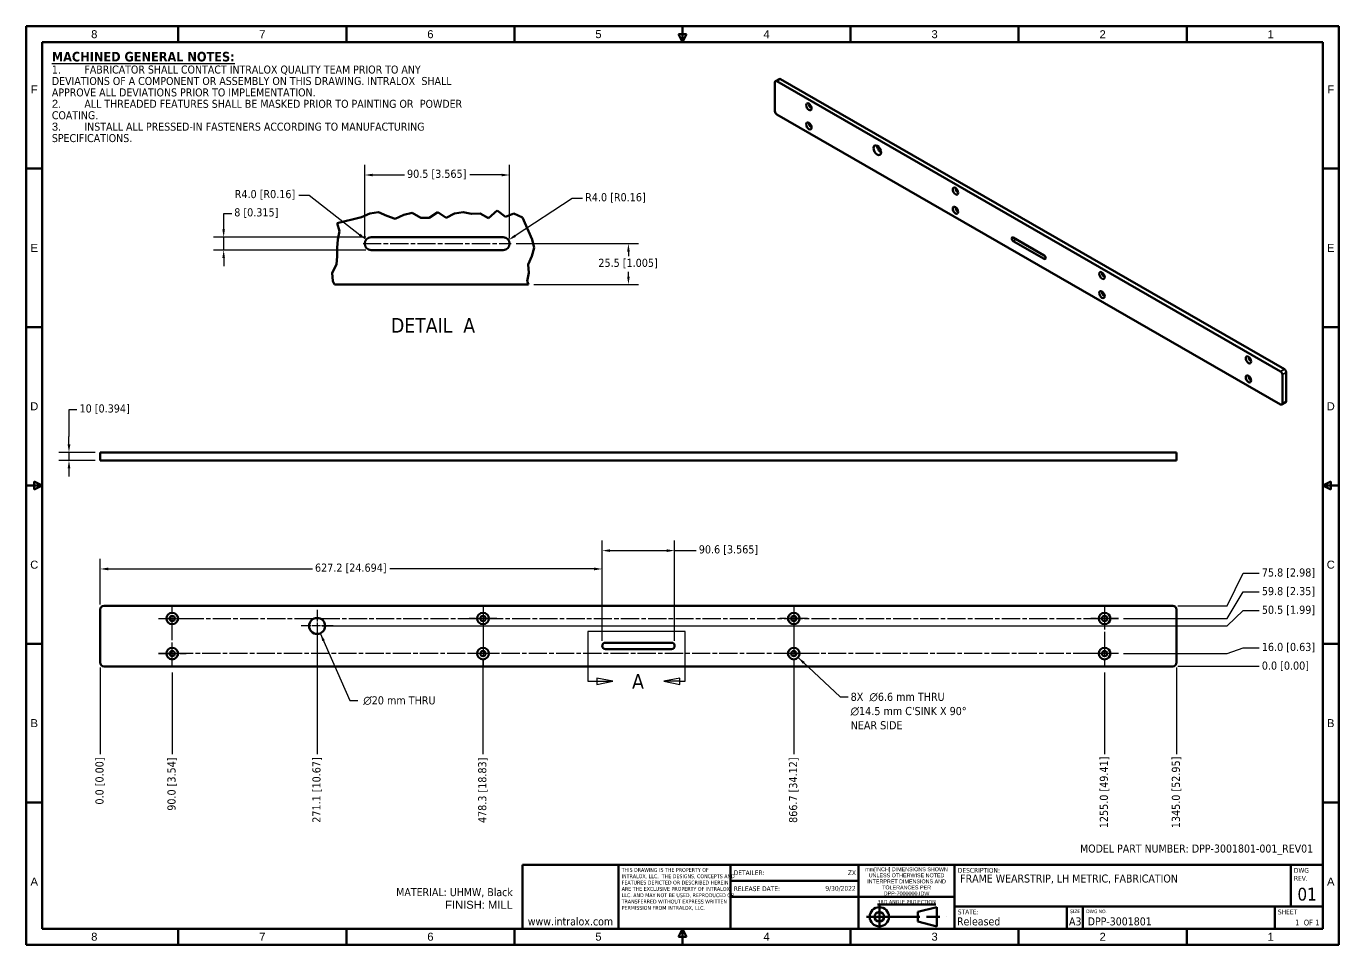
# Model space of a CAD drawing. Header units: millimetres. Extents: x 20 to 1660, y 20 to 1168.
import ezdxf

# ---------------------------------------------------------------- set-up
doc = ezdxf.new("R2010")
doc.units = ezdxf.units.MM
doc.header["$LTSCALE"] = 4
doc.linetypes.add('CHAIN', pattern=[0.7087, 0.4724, -0.0591, 0.1181, -0.0591])
for name, color, linetype, lineweight in [('Border (ISO)', 7, 'Continuous', 70), ('Break Line (ISO)', 7, 'Continuous', 50), ('Center Mark (ISO)', 7, 'Continuous', 25), ('Centerline (ISO)', 7, 'Continuous', 25), ('Detail Boundary (ISO)', 7, 'Continuous', 25), ('Dimension (ISO)', 7, 'Continuous', 25), ('Symbol (ISO)', 7, 'Continuous', 25), ('Title (ISO)', 7, 'Continuous', 50), ('Visible (ISO)', 7, 'Continuous', 50), ('Visible Narrow (ISO)', 7, 'Continuous', 35)]:
    doc.layers.add(name, color=color, linetype=linetype, lineweight=lineweight)
doc.styles.add('ILOX Border Text (2.5)', font='arial.ttf')
doc.styles.add('Label Text (ANSI)', font='tahoma.ttf')
doc.styles.add('Note Text (ANSI)', font='tahoma.ttf')
doc.styles.add('Note Text (ISO)', font='tahoma.ttf')
doc.styles.add('Text Style208', font='tahoma.ttf')
doc.styles.add('Text Style228', font='tahoma.ttf')
doc.styles.add('Text Style229', font='tahoma.ttf')
doc.dimstyles.new('INTRALOX ALIGNED x.x [x.xx] mm-inch', dxfattribs={"dimscale": 4, "dimtxt": 2.54, "dimasz": 2.5, "dimexe": 3.175, "dimexo": 1.5875, "dimgap": 0.8, "dimtad": 0, "dimtih": 1, "dimtoh": 1, "dimdec": 1, "dimrnd": 1e-08, "dimzin": 0, "dimdsep": 46, "dimtxsty": 'Note Text (ANSI)', "dimcen": 0.09, "dimdle": 10, "dimclrd": 256, "dimclre": 256, "dimclrt": 256, "dimadec": 0, "dimazin": 0, "dimtfac": 1.2, "dimtmove": 0, "dimatfit": 3, "dimfxl": 1, "dimtolj": 1, "dimtzin": 0, "dimlwd": -1, "dimlwe": -1, "dimarcsym": 0})
doc.dimstyles.new('INTRALOX HOLE CALLOUT [metric]$7', dxfattribs={"dimscale": 4, "dimtxt": 2.54, "dimasz": 2.5, "dimexe": 3.175, "dimexo": 1.5875, "dimgap": 0.8, "dimtad": 0, "dimtih": 1, "dimtoh": 1, "dimdec": 1, "dimrnd": 1e-08, "dimdsep": 46, "dimtxsty": 'Note Text (ANSI)', "dimcen": 0.09, "dimdle": 10, "dimclrd": 256, "dimclre": 256, "dimclrt": 256, "dimadec": 0, "dimazin": 2, "dimtfac": 1.2, "dimtmove": 0, "dimatfit": 3, "dimfxl": 1, "dimtolj": 1, "dimtzin": 0, "dimlwd": -1, "dimlwe": -1, "dimarcsym": 0})
doc.dimstyles.new('INTRALOX x.x [x.xx] mm-inch', dxfattribs={"dimscale": 4, "dimtxt": 2.54, "dimasz": 2.5, "dimexe": 3.175, "dimexo": 1.5875, "dimgap": 0.8, "dimtad": 0, "dimtih": 1, "dimtoh": 1, "dimdec": 1, "dimrnd": 1e-08, "dimzin": 0, "dimdsep": 46, "dimtxsty": 'Note Text (ANSI)', "dimcen": 0.09, "dimdle": 10, "dimclrd": 256, "dimclre": 256, "dimclrt": 256, "dimadec": 0, "dimazin": 0, "dimtfac": 1.2, "dimtmove": 0, "dimatfit": 3, "dimfxl": 1, "dimtolj": 1, "dimtzin": 0, "dimlwd": -1, "dimlwe": -1, "dimarcsym": 0})
doc.dimstyles.new('INTRALOX x.xx [x.xxx] mm-inch', dxfattribs={"dimscale": 4, "dimtxt": 2.54, "dimasz": 2.5, "dimexe": 3.175, "dimexo": 1.5875, "dimgap": 0.8, "dimtad": 0, "dimtih": 1, "dimtoh": 1, "dimdec": 1, "dimrnd": 1e-08, "dimdsep": 46, "dimtxsty": 'Note Text (ANSI)', "dimcen": 0.09, "dimdle": 17.78, "dimclrd": 256, "dimclre": 256, "dimclrt": 256, "dimadec": 0, "dimazin": 0, "dimtfac": 1.2, "dimtmove": 0, "dimatfit": 3, "dimfxl": 1, "dimtolj": 1, "dimtzin": 0, "dimlwd": -1, "dimlwe": -1, "dimarcsym": 0})

# ---------------------------------------------------------------- blocks, each defined once
blk = doc.blocks.new('Borders ILOX - A3')
at = {"layer": 'Border (ISO)'}
for p, q in [((5, 292), (415, 292)), ((5, 292), (5, 5)), ((52.5, 287), (52.5, 292)), ((105, 287), (105, 292)), ((157.5, 287), (157.5, 292)), ((210, 287), (210, 292)), ((262.5, 287), (262.5, 292)), ((315, 287), (315, 292)), ((367.5, 287), (367.5, 292)), ((415, 292), (415, 5)), ((10, 287), (410, 287)), ((208.75, 289.5), (211.25, 289.5)), ((210, 287), (208.75, 289.5)), ((210, 287), (211.25, 289.5)), ((410, 287), (410, 10)), ((10, 287), (10, 10)), ((10, 247.5), (5, 247.5)), ((410, 247.5), (415, 247.5)), ((10, 198), (5, 198)), ((410, 198), (415, 198)), ((10, 148.5), (5, 148.5)), ((7.5, 147.25), (7.5, 149.75)), ((10, 148.5), (7.5, 149.75)), ((10, 148.5), (7.5, 147.25)), ((410, 148.5), (412.5, 149.75)), ((410, 148.5), (415, 148.5)), ((410, 148.5), (412.5, 147.25)), ((412.5, 149.75), (412.5, 147.25)), ((10, 99), (5, 99)), ((410, 99), (415, 99)), ((10, 49.5), (5, 49.5)), ((410, 49.5), (415, 49.5)), ((10, 10), (410, 10)), ((52.5, 10), (52.5, 5)), ((105, 10), (105, 5)), ((157.5, 10), (157.5, 5)), ((210, 10), (208.75, 7.5)), ((210, 10), (210, 5)), ((210, 10), (211.25, 7.5)), ((262.5, 10), (262.5, 5)), ((315, 10), (315, 5)), ((367.5, 10), (367.5, 5)), ((5, 5), (415, 5)), ((211.25, 7.5), (208.75, 7.5))]:
    blk.add_line(p, q, dxfattribs=at)
at = {"layer": 'Symbol (ISO)', "char_height": 2.5, "attachment_point": 5, "style": 'ILOX Border Text (2.5)'}
for s, insert in [('8', (26.25, 289.5)), ('7', (78.75, 289.52)), ('6', (131.25, 289.5)), ('5', (183.75, 289.52)), ('4', (236.25, 289.5)), ('3', (288.75, 289.5)), ('2', (341.25, 289.5)), ('1', (393.75, 289.5)), ('\\fArial|b0|i0;F', (7.5, 272.25)), ('\\fArial|b0|i0;F', (412.5, 272.25)), ('\\fArial|b0|i0;E', (7.5, 222.75)), ('\\fArial|b0|i0;E', (412.5, 222.75)), ('\\fArial|b0|i0;D', (7.5, 173.25)), ('\\fArial|b0|i0;D', (412.5, 173.25)), ('\\fArial|b0|i0;C', (7.5, 123.75)), ('\\fArial|b0|i0;C', (412.5, 123.75)), ('\\fArial|b0|i0;B', (7.5, 74.25)), ('\\fArial|b0|i0;B', (412.5, 74.25)), ('\\fArial|b0|i0;A', (7.5, 24.75)), ('\\fArial|b0|i0;A', (412.5, 24.75)), ('8', (26.25, 7.5)), ('7', (78.75, 7.52)), ('6', (131.25, 7.5)), ('5', (183.75, 7.52)), ('4', (236.25, 7.5)), ('3', (288.75, 7.5)), ('2', (341.25, 7.5)), ('1', (393.75, 7.5))]:
    blk.add_mtext(s, dxfattribs=dict(at, insert=insert))
blk = doc.blocks.new('Title Blocks ILOX - A3 Fab')
at = {"layer": 'Title (ISO)'}
for p, q in [((154.94, 48.57), (404.94, 48.57)), ((154.94, 48.57), (154.94, 28.57)), ((184.94, 48.57), (184.94, 28.57)), ((219.94, 48.57), (219.94, 28.57)), ((259.94, 48.57), (259.94, 28.57)), ((289.94, 48.57), (289.94, 28.57)), ((394.94, 48.57), (394.94, 35.57)), ((404.94, 48.57), (404.94, 28.57)), ((219.94, 43.57), (259.94, 43.57)), ((219.94, 38.57), (259.94, 38.57)), ((259.94, 38.57), (289.94, 38.57)), ((278.44, 33.82), (284.44, 35.32)), ((278.44, 30.82), (278.44, 33.82)), ((284.44, 35.32), (284.44, 29.32)), ((289.94, 35.57), (404.94, 35.57)), ((325.05, 35.57), (325.05, 28.57)), ((330.05, 35.57), (330.05, 28.57)), ((389.94, 35.57), (389.94, 28.57)), ((284.44, 29.32), (278.44, 30.82)), ((154.94, 28.57), (404.94, 28.57))]:
    blk.add_line(p, q, dxfattribs=at)
at = {"layer": 'Title (ISO)', "linetype": 'CHAIN', "ltscale": 4.93862}
blk.add_line((266.44, 35.82), (266.44, 28.82), dxfattribs=at)
at = {"layer": 'Title (ISO)', "linetype": 'CHAIN', "ltscale": 8.818964}
blk.add_line((262.44, 32.32), (287.44, 32.32), dxfattribs=at)
at = {"layer": 'Title (ISO)'}
for radius in [3, 1.5]:
    blk.add_circle((266.44, 32.32), radius, dxfattribs=at)
at = {"layer": 'Title (ISO)', "char_height": 1.2}
for s, insert, width, attachment_point, line_spacing_factor, style in [('\\fTahoma|b0|i0;\\H1.2000;THIS DRAWING IS THE PROPERTY OF INTRALOX, LLC.  THE DESIGNS, CONCEPTS AND FEATURES DEPICTED OR DESCRIBED HEREIN ARE THE EXCLUSIVE PROPERTY OF INTRALOX, LLC. AND MAY NOT BE USED, REPRODUCED OR TRANSFERRED WITHOUT EXPRESS WRITTEN PERMISSION FROM INTRALOX, LLC.', (185.94, 47.55), 33.6498, 1, 0.987884, 'Note Text (ISO)'), ('\\fArial|b0|i0;\\H1.2000;mm[INCH] DIMENSIONS SHOWN\\P\\fArial|b0|i0;\\H1.2000;UNLESS OTHERWISE NOTED INTERPRET DIMENSIONS AND TOLERANCES PER\\fTahoma|b0|i0;\\H1.2000;\\P\\fArial|b0|i0;\\H1.2000;DPP-7000000.IDW', (274.94, 43.37), 31.3085, 5, 0.944221, 'Note Text (ANSI)')]:
    blk.add_mtext(s, dxfattribs=dict(at, insert=insert, width=width, attachment_point=attachment_point, line_spacing_factor=line_spacing_factor, style=style))
at = {"layer": 'Title (ISO)', "style": 'Note Text (ISO)'}
for s, insert, char_height, attachment_point in [('\\fTahoma|b0|i0;\\H1.5000;DETAILER:', (220.94, 46.07), 1.5, 4), ('\\fTahoma|b0|i0;\\H1.5000;DESCRIPTION:', (290.94, 47.57), 1.5, 1), ('\\fTahoma|b0|i0;\\H1.5000;RELEASE DATE:', (220.94, 41.07), 1.5, 4), ('\\fTahoma|b0|i0;\\H1.2000;\\L3RD ANGLE PROJECTION', (274.94, 37.57), 1.2, 2), ('\\fTahoma|b0|i0;\\H1.1176;SIZE', (326.05, 34.57), 1.1176, 1), ('\\fTahoma|b0|i0;\\H1.1176;DWG NO.', (331.05, 34.57), 1.1176, 1), ('\\fTahoma|b0|i0;\\H1.5000;SHEET', (390.94, 34.57), 1.5, 1), ('\\fTahoma|b0|i0;\\H2.5000;www.intralox.com', (169.94, 29.57), 2.5, 8), ('\\fTahoma|b0|i0;\\H1.8000;1  OF 1 ', (403.94, 29.57), 1.8, 9)]:
    blk.add_mtext(s, dxfattribs=dict(at, insert=insert, char_height=char_height, attachment_point=attachment_point))
at = {"layer": 'Title (ISO)', "insert": (395.94, 47.55), "char_height": 1.5, "attachment_point": 1, "line_spacing_factor": 0.987884, "style": 'Note Text (ISO)'}
blk.add_mtext('\\fTahoma|b0|i0;\\H1.5000;DWG\\P\\fTahoma|b0|i0;\\H1.5000;REV.', dxfattribs=at)
at = {"layer": 'Title (ISO)', "insert": (290.94, 34.57), "char_height": 1.5, "width": 6.6819, "attachment_point": 1, "style": 'Note Text (ISO)'}
blk.add_mtext('\\fTahoma|b0|i0;\\H1.5000;STATE:', dxfattribs=at)
at = {"layer": 'Title (ISO)'}
for tag, p, height, style in [('AUTHOR_001', (256.6, 45.32), 1.5, 'Text Style228'), ('DESCRIPTION_001', (291.69, 43.02), 2.5, 'Text Style208'), ('SavedDate_001', (249.57, 40.45), 1.5, 'Text Style228'), ('PTC_WM_REVISION_001', (397.05, 37.38), 4, 'Text Style229'), ('PTC_WM_LIFECYCLE_STATE_001', (290.69, 29.63), 2.5, 'Text Style208'), ('Sheet_Size_001', (325.68, 29.63), 2.5, 'Text Style208'), ('PART_NUMBER_001', (331.51, 29.63), 2.5, 'Text Style208')]:
    blk.add_attdef(tag, p, '', height=height, dxfattribs=dict(at, style=style))
blk = doc.blocks.new('FAB_MACHINED_NOTES')
at = {"layer": 'Symbol (ISO)', "insert": (3, -3), "char_height": 2.54, "width": 129.3404, "attachment_point": 1, "line_spacing_factor": 0.856247, "style": 'Note Text (ISO)'}
blk.add_mtext('{\\fTahoma|b1|i0|c0|p34;\\H1.1811x;\\LMACHINED GENERAL NOTES:  \\l\\P\\fTahoma|b0|i0|c0|p34;\\H0.83333x;1.^IFABRICATOR SHALL CONTACT INTRALOX QUALITY TEAM PRIOR TO ANY \\H1.2488x; \\H0.80077x;DEVIATIONS OF A COMPONENT OR ASSEMBLY ON THIS DRAWING. INTRALOX \\H1.12424x; \\H0.88949x;SHALL APPROVE ALL DEVIATIONS PRIOR TO IMPLEMENTATION.\\H1.14188x; \\H0.87575x;\\P\\fArial|b0|i0|c0|p34;2.^I\\fTahoma|b0|i0|c0|p34;ALL THREADED FEATURES SHALL BE MASKED PRIOR TO PAINTING OR \\H1.13938x; \\H0.87767x;POWDER COATING.\\fArial|b0|i0|c0|p34;\\H1.13974x; \\H0.87739x;\\P3.^I\\fTahoma|b0|i0|c0|p34;INSTALL ALL PRESSED-IN FASTENERS ACCORDING TO MANUFACTURING \\H1.13969x; \\H0.87743x;SPECIFICATIONS.\\H1.1397x; }', dxfattribs=at)
blk = doc.blocks.new('Material_Finish_1')
at = {"layer": 'Symbol (ISO)', "insert": (-3, 6.21), "char_height": 2.5, "attachment_point": 9, "line_spacing_factor": 0.945724, "style": 'Note Text (ISO)'}
blk.add_mtext('\\fTahoma|b0|i0;\\H2.5000;MATERIAL: UHMW, Black \\P\\fArial|b0|i0;\\H2.5000;FINISH: MILL', dxfattribs=at)
blk = doc.blocks.new('MODEL_REV_1')
at = {"layer": 'Symbol (ISO)', "insert": (-3, 3), "char_height": 2.5, "attachment_point": 9, "style": 'Note Text (ISO)'}
blk.add_mtext('\\fTahoma|b0|i0;\\H2.5000;MODEL PART NUMBER: DPP-3001801-001_REV01 ', dxfattribs=at)
blk = doc.blocks.new('*D31')
at = {"layer": 'Defpoints', "color": 0, "transparency": 16777216}
for p in [(112.4, 372.8), (112.4, 372.8), (112.4, 258.4)]:
    blk.add_point(p, dxfattribs=at)
at = {"layer": 'Dimension (ISO)', "transparency": 16777216}
blk.add_line((112.4, 366.4), (112.4, 258.4), dxfattribs=at)
at = {"layer": 'Dimension (ISO)', "transparency": 16777216, "insert": (112.4, 195.2), "char_height": 10.16, "attachment_point": 4, "rotation": 90, "style": 'Note Text (ANSI)'}
blk.add_mtext('\\A1;0.0 [0.00]', dxfattribs=at)
blk = doc.blocks.new('*D32')
at = {"layer": 'Defpoints', "color": 0, "transparency": 16777216}
for p in [(112.4, 372.8), (202.4, 366.7), (202.4, 258.4)]:
    blk.add_point(p, dxfattribs=at)
at = {"layer": 'Dimension (ISO)', "transparency": 16777216}
blk.add_line((202.4, 360.4), (202.4, 258.4), dxfattribs=at)
at = {"layer": 'Dimension (ISO)', "transparency": 16777216, "insert": (202.4, 187.5), "char_height": 10.16, "attachment_point": 4, "rotation": 90, "style": 'Note Text (ANSI)'}
blk.add_mtext('\\A1;90.0 [3.54]', dxfattribs=at)
blk = doc.blocks.new('*D33')
at = {"layer": 'Defpoints', "color": 0, "transparency": 16777216}
for p in [(383.5, 418.4), (112.4, 372.8), (383.5, 258.4)]:
    blk.add_point(p, dxfattribs=at)
at = {"layer": 'Dimension (ISO)', "transparency": 16777216}
blk.add_line((383.5, 412.1), (383.5, 258.4), dxfattribs=at)
at = {"layer": 'Dimension (ISO)', "transparency": 16777216, "insert": (383.5, 172.5), "char_height": 10.16, "attachment_point": 4, "rotation": 90, "style": 'Note Text (ANSI)'}
blk.add_mtext('\\A1;271.1 [10.67]', dxfattribs=at)
blk = doc.blocks.new('*D34')
at = {"layer": 'Defpoints', "color": 0, "transparency": 16777216}
for p in [(590.7, 384), (112.4, 372.8), (590.7, 258.4)]:
    blk.add_point(p, dxfattribs=at)
at = {"layer": 'Dimension (ISO)', "transparency": 16777216}
blk.add_line((590.7, 377.6), (590.7, 258.4), dxfattribs=at)
at = {"layer": 'Dimension (ISO)', "transparency": 16777216, "insert": (590.7, 172.1), "char_height": 10.16, "attachment_point": 4, "rotation": 90, "style": 'Note Text (ANSI)'}
blk.add_mtext('\\A1;478.3 [18.83]', dxfattribs=at)
blk = doc.blocks.new('*D35')
at = {"layer": 'Defpoints', "color": 0, "transparency": 16777216}
for p in [(979.1, 384), (112.4, 372.8), (979.1, 258.4)]:
    blk.add_point(p, dxfattribs=at)
at = {"layer": 'Dimension (ISO)', "transparency": 16777216}
blk.add_line((979.1, 377.6), (979.1, 258.4), dxfattribs=at)
at = {"layer": 'Dimension (ISO)', "transparency": 16777216, "insert": (979.1, 172.3), "char_height": 10.16, "attachment_point": 4, "rotation": 90, "style": 'Note Text (ANSI)'}
blk.add_mtext('\\A1;866.7 [34.12]', dxfattribs=at)
blk = doc.blocks.new('*D36')
at = {"layer": 'Defpoints', "color": 0, "transparency": 16777216}
for p in [(112.4, 372.8), (1367.4, 366.7), (1367.4, 258.4)]:
    blk.add_point(p, dxfattribs=at)
at = {"layer": 'Dimension (ISO)', "transparency": 16777216}
blk.add_line((1367.4, 360.4), (1367.4, 258.4), dxfattribs=at)
at = {"layer": 'Dimension (ISO)', "transparency": 16777216, "insert": (1367.4, 165.7), "char_height": 10.16, "attachment_point": 4, "rotation": 90, "style": 'Note Text (ANSI)'}
blk.add_mtext('\\A1;1255.0 [49.41]', dxfattribs=at)
blk = doc.blocks.new('*D37')
at = {"layer": 'Defpoints', "color": 0, "transparency": 16777216}
for p in [(112.4, 372.8), (1457.4, 372.8), (1457.4, 258.4)]:
    blk.add_point(p, dxfattribs=at)
at = {"layer": 'Dimension (ISO)', "transparency": 16777216}
blk.add_line((1457.4, 366.4), (1457.4, 258.4), dxfattribs=at)
at = {"layer": 'Dimension (ISO)', "transparency": 16777216, "insert": (1457.4, 165.7), "char_height": 10.16, "attachment_point": 4, "rotation": 90, "style": 'Note Text (ANSI)'}
blk.add_mtext('\\A1;1345.0 [52.95]', dxfattribs=at)
blk = doc.blocks.new('*D38')
at = {"layer": 'Defpoints', "color": 0, "transparency": 16777216}
for p in [(1452.6, 368), (1452.6, 368), (1560.7, 368)]:
    blk.add_point(p, dxfattribs=at)
at = {"layer": 'Dimension (ISO)', "transparency": 16777216}
blk.add_line((1458.9, 368), (1560.7, 368), dxfattribs=at)
at = {"layer": 'Dimension (ISO)', "transparency": 16777216, "insert": (1563.9, 368), "char_height": 10.16, "attachment_point": 4, "style": 'Note Text (ANSI)'}
blk.add_mtext('\\A1;0.0 [0.00]', dxfattribs=at)
blk = doc.blocks.new('*D39')
at = {"layer": 'Defpoints', "color": 0, "transparency": 16777216}
for p in [(1384.6, 384), (1560.7, 391.3), (1452.6, 368)]:
    blk.add_point(p, dxfattribs=at)
at = {"layer": 'Dimension (ISO)', "transparency": 16777216}
for p, q in [((1391, 384), (1520.7, 384)), ((1520.7, 384), (1540.7, 391.3)), ((1540.7, 391.3), (1560.7, 391.3))]:
    blk.add_line(p, q, dxfattribs=at)
at = {"layer": 'Dimension (ISO)', "transparency": 16777216, "insert": (1563.9, 391.3), "char_height": 10.16, "attachment_point": 4, "style": 'Note Text (ANSI)'}
blk.add_mtext('\\A1;16.0 [0.63]', dxfattribs=at)
blk = doc.blocks.new('*D40')
at = {"layer": 'Defpoints', "color": 0, "transparency": 16777216}
for p in [(1560.7, 461.1), (1384.6, 427.8), (1452.6, 368)]:
    blk.add_point(p, dxfattribs=at)
at = {"layer": 'Dimension (ISO)', "transparency": 16777216}
for p, q in [((1520.7, 427.8), (1540.7, 461.1)), ((1540.7, 461.1), (1560.7, 461.1)), ((1391, 427.8), (1520.7, 427.8))]:
    blk.add_line(p, q, dxfattribs=at)
at = {"layer": 'Dimension (ISO)', "transparency": 16777216, "insert": (1563.9, 461.1), "char_height": 10.16, "attachment_point": 4, "style": 'Note Text (ANSI)'}
blk.add_mtext('\\A1;59.8 [2.35]', dxfattribs=at)
blk = doc.blocks.new('*D41')
at = {"layer": 'Defpoints', "color": 0, "transparency": 16777216}
for p in [(1560.7, 484.4), (1452.6, 443.8), (1452.6, 368)]:
    blk.add_point(p, dxfattribs=at)
at = {"layer": 'Dimension (ISO)', "transparency": 16777216}
for p, q in [((1520.7, 443.8), (1540.7, 484.4)), ((1540.7, 484.4), (1560.7, 484.4)), ((1458.9, 443.8), (1520.7, 443.8))]:
    blk.add_line(p, q, dxfattribs=at)
at = {"layer": 'Dimension (ISO)', "transparency": 16777216, "insert": (1563.9, 484.4), "char_height": 10.16, "attachment_point": 4, "style": 'Note Text (ANSI)'}
blk.add_mtext('\\A1;75.8 [2.98]', dxfattribs=at)
blk = doc.blocks.new('*D42')
at = {"layer": 'Defpoints', "color": 0, "transparency": 16777216}
for p in [(1560.7, 437.8), (383.5, 418.4), (1452.6, 368)]:
    blk.add_point(p, dxfattribs=at)
at = {"layer": 'Dimension (ISO)', "transparency": 16777216}
for p, q in [((1520.7, 418.4), (1540.7, 437.8)), ((1540.7, 437.8), (1560.7, 437.8)), ((389.8, 418.4), (1520.7, 418.4))]:
    blk.add_line(p, q, dxfattribs=at)
at = {"layer": 'Dimension (ISO)', "transparency": 16777216, "insert": (1563.9, 437.8), "char_height": 10.16, "attachment_point": 4, "style": 'Note Text (ANSI)'}
blk.add_mtext('\\A1;50.5 [1.99]', dxfattribs=at)
blk = doc.blocks.new('*D43')
at = {"layer": 'Defpoints', "color": 0, "transparency": 16777216}
for p in [(739.6, 489.7), (112.4, 438.9), (739.6, 393.5)]:
    blk.add_point(p, dxfattribs=at)
at = {"layer": 'Dimension (ISO)', "transparency": 16777216}
for p, q in [((112.4, 445.3), (112.4, 502.4)), ((739.6, 399.8), (739.6, 502.4)), ((122.4, 489.7), (377.6, 489.7)), ((729.6, 489.7), (474.4, 489.7))]:
    blk.add_line(p, q, dxfattribs=at)
for points in [[(122.4, 491.4), (122.4, 488), (112.4, 489.7)], [(729.6, 491.4), (729.6, 488), (739.6, 489.7)]]:
    blk.add_solid(points, dxfattribs=at)
at = {"layer": 'Dimension (ISO)', "transparency": 16777216, "insert": (380.8, 496.4), "char_height": 10.16, "attachment_point": 1, "style": 'Note Text (ANSI)'}
blk.add_mtext('\\A1;627.2 [24.694]', dxfattribs=at)
blk = doc.blocks.new('*D44')
at = {"layer": 'Defpoints', "color": 0, "transparency": 16777216}
for p in [(830.2, 512.6), (739.6, 393.5), (830.2, 393.5)]:
    blk.add_point(p, dxfattribs=at)
at = {"layer": 'Dimension (ISO)', "transparency": 16777216}
for p, q in [((739.6, 399.8), (739.6, 525.3)), ((830.2, 399.8), (830.2, 525.3)), ((749.6, 512.6), (820.2, 512.6)), ((830.2, 512.6), (857.2, 512.6))]:
    blk.add_line(p, q, dxfattribs=at)
for points in [[(749.6, 514.3), (749.6, 510.9), (739.6, 512.6)], [(820.2, 514.3), (820.2, 510.9), (830.2, 512.6)]]:
    blk.add_solid(points, dxfattribs=at)
at = {"layer": 'Dimension (ISO)', "transparency": 16777216, "insert": (860.4, 519.3), "char_height": 10.16, "attachment_point": 1, "style": 'Note Text (ANSI)'}
blk.add_mtext('\\A1;90.6 [3.565]', dxfattribs=at)
blk = doc.blocks.new('2dDetail0')
at = {"layer": 'Detail Boundary (ISO)', "linetype": 'Continuous'}
for p, q in [((188.21, 87.33), (183.21, 88.33)), ((183.21, 88.33), (183.21, 86.33)), ((183.21, 87.33), (188.21, 87.33)), ((183.21, 86.33), (188.21, 87.33)), ((209.18, 88.33), (204.18, 87.33)), ((209.18, 87.33), (204.18, 87.33)), ((204.18, 87.33), (209.18, 86.33)), ((209.18, 86.33), (209.18, 88.33))]:
    blk.add_line(p, q, dxfattribs=at)
at = {"layer": 'Detail Boundary (ISO)', "flags": 128}
blk.add_lwpolyline([(209.18, 87.33), (210.87, 87.33), (210.87, 102.89), (180.42, 102.89), (180.42, 87.33), (183.21, 87.33)], dxfattribs=at)
at = {"layer": 'Detail Boundary (ISO)', "linetype": 'Continuous', "flags": 128}
for points in [[(183.21, 86.33), (188.21, 87.33), (183.21, 88.33), (183.21, 86.33)], [(209.18, 88.33), (204.18, 87.33), (209.18, 86.33), (209.18, 88.33)]]:
    blk.add_lwpolyline(points, dxfattribs=at)
at = {"layer": 'Detail Boundary (ISO)'}
for points in [[(183.21, 86.33), (188.21, 87.33), (183.21, 88.33), (183.21, 86.33)], [(209.18, 88.33), (204.18, 87.33), (209.18, 86.33), (209.18, 88.33)]]:
    blk.add_solid(points, dxfattribs=at)
at = {"layer": 'Detail Boundary (ISO)', "insert": (194.25, 85.04), "char_height": 4.57, "attachment_point": 7, "style": 'Label Text (ANSI)'}
blk.add_mtext('A', dxfattribs=at)
blk = doc.blocks.new('*D46')
at = {"layer": 'Defpoints', "color": 0, "transparency": 16777216}
for p in [(626, 896.3), (647.8, 845.2), (772.4, 845.2)]:
    blk.add_point(p, dxfattribs=at)
at = {"layer": 'Dimension (ISO)', "transparency": 16777216}
for p, q in [((632.3, 896.3), (785.1, 896.3)), ((772.4, 886.3), (772.4, 880.6)), ((772.4, 855.2), (772.4, 860.9)), ((654.1, 845.2), (785.1, 845.2))]:
    blk.add_line(p, q, dxfattribs=at)
for points in [[(770.8, 886.3), (774.1, 886.3), (772.4, 896.3)], [(770.8, 855.2), (774.1, 855.2), (772.4, 845.2)]]:
    blk.add_solid(points, dxfattribs=at)
at = {"layer": 'Dimension (ISO)', "transparency": 16777216, "insert": (734.9, 877.4), "char_height": 10.16, "attachment_point": 1, "style": 'Note Text (ANSI)'}
blk.add_mtext('\\A1;25.5 [1.005]', dxfattribs=at)
blk = doc.blocks.new('*D47')
at = {"layer": 'Defpoints', "color": 0, "transparency": 16777216}
for p in [(444.6, 901.2), (450.9, 896.3)]:
    blk.add_point(p, dxfattribs=at)
at = {"layer": 'Dimension (ISO)', "transparency": 16777216}
for p, q in [((360.6, 956.7), (373.6, 956.7)), ((373.6, 956.7), (436.7, 907.4))]:
    blk.add_line(p, q, dxfattribs=at)
blk.add_solid([(437.7, 908.7), (435.7, 906.1), (444.6, 901.2)], dxfattribs=at)
at = {"layer": 'Dimension (ISO)', "transparency": 16777216, "insert": (280.5, 963.3), "char_height": 10.16, "attachment_point": 1, "style": 'Note Text (ANSI)'}
blk.add_mtext('\\A1;R4.0 [R0.16]', dxfattribs=at)
blk = doc.blocks.new('*D48')
at = {"layer": 'Defpoints', "color": 0, "transparency": 16777216}
for p in [(616, 896.3), (622.7, 900.7)]:
    blk.add_point(p, dxfattribs=at)
at = {"layer": 'Dimension (ISO)', "transparency": 16777216}
for p, q in [((702.1, 952.7), (631, 906.2)), ((715.2, 952.7), (702.1, 952.7))]:
    blk.add_line(p, q, dxfattribs=at)
blk.add_solid([(630.1, 907.6), (632, 904.8), (622.7, 900.7)], dxfattribs=at)
at = {"layer": 'Dimension (ISO)', "transparency": 16777216, "insert": (718.4, 959.4), "char_height": 10.16, "attachment_point": 1, "style": 'Note Text (ANSI)'}
blk.add_mtext('\\A1;R4.0 [R0.16]', dxfattribs=at)
blk = doc.blocks.new('*D49')
at = {"layer": 'Defpoints', "color": 0, "transparency": 16777216}
for p in [(450.9, 904.3), (266.7, 888.3), (450.9, 888.3)]:
    blk.add_point(p, dxfattribs=at)
at = {"layer": 'Dimension (ISO)', "transparency": 16777216}
for p, q in [((266.7, 914.3), (266.7, 933.9)), ((266.7, 933.9), (276.7, 933.9)), ((444.5, 904.3), (254, 904.3)), ((266.7, 888.3), (266.7, 904.3)), ((444.5, 888.3), (254, 888.3)), ((266.7, 878.3), (266.7, 868.3))]:
    blk.add_line(p, q, dxfattribs=at)
for points in [[(265, 914.3), (268.3, 914.3), (266.7, 904.3)], [(265, 878.3), (268.3, 878.3), (266.7, 888.3)]]:
    blk.add_solid(points, dxfattribs=at)
at = {"layer": 'Dimension (ISO)', "transparency": 16777216, "insert": (279.9, 940.5), "char_height": 10.16, "attachment_point": 1, "style": 'Note Text (ANSI)'}
blk.add_mtext('\\A1;8 [0.315]', dxfattribs=at)
blk = doc.blocks.new('*D50')
at = {"layer": 'Defpoints', "color": 0, "transparency": 16777216}
for p in [(73.4, 625.3), (112.4, 635.3), (112.4, 625.3)]:
    blk.add_point(p, dxfattribs=at)
at = {"layer": 'Dimension (ISO)', "transparency": 16777216}
for p, q in [((83.4, 688.7), (73.4, 688.7)), ((73.4, 688.7), (73.4, 655.3)), ((73.4, 645.3), (73.4, 655.3)), ((106, 635.3), (60.7, 635.3)), ((106, 625.3), (60.7, 625.3)), ((73.4, 635.3), (73.4, 625.3)), ((73.4, 615.3), (73.4, 605.3))]:
    blk.add_line(p, q, dxfattribs=at)
for points in [[(71.7, 645.3), (75.1, 645.3), (73.4, 635.3)], [(71.7, 615.3), (75.1, 615.3), (73.4, 625.3)]]:
    blk.add_solid(points, dxfattribs=at)
at = {"layer": 'Dimension (ISO)', "transparency": 16777216, "insert": (86.6, 695.4), "char_height": 10.16, "attachment_point": 1, "style": 'Note Text (ANSI)'}
blk.add_mtext('\\A1;10 [0.394]', dxfattribs=at)
blk = doc.blocks.new('*D51')
at = {"layer": 'Defpoints', "color": 0, "transparency": 16777216}
for p in [(624, 982.1), (442.9, 896.3), (624, 896.3)]:
    blk.add_point(p, dxfattribs=at)
at = {"layer": 'Dimension (ISO)', "transparency": 16777216}
for p, q in [((442.9, 902.6), (442.9, 994.8)), ((624, 902.6), (624, 994.8)), ((452.9, 982.1), (492.6, 982.1)), ((614, 982.1), (574.3, 982.1))]:
    blk.add_line(p, q, dxfattribs=at)
for points in [[(452.9, 983.7), (452.9, 980.4), (442.9, 982.1)], [(614, 983.7), (614, 980.4), (624, 982.1)]]:
    blk.add_solid(points, dxfattribs=at)
at = {"layer": 'Dimension (ISO)', "transparency": 16777216, "insert": (495.8, 988.7), "char_height": 10.16, "attachment_point": 1, "style": 'Note Text (ANSI)'}
blk.add_mtext('\\A1;90.5 [3.565]', dxfattribs=at)

msp = doc.modelspace()

# ---------------------------------------------------------------- linework, layer by layer
at = {"layer": 'Break Line (ISO)'}
for p, q in [((449.39, 933.78), (459.98, 935.43)), ((459.98, 935.43), (470.57, 930.88)), ((523.52, 928.39), (534.11, 935.79)), ((534.11, 935.79), (544.7, 928.43)), ((555.29, 934.02), (565.88, 935.45)), ((565.88, 935.45), (576.47, 933.58)), ((597.65, 927.93), (608.24, 937.9)), ((608.24, 937.9), (618.84, 929.73)), ((408.69, 922.07), (438.8, 929.37)), ((411.42, 911.7), (408.69, 922.07)), ((438.8, 929.37), (449.39, 933.78)), ((470.57, 930.88), (481.16, 927.11)), ((481.16, 927.11), (491.75, 932.1)), ((491.75, 932.1), (502.34, 934.76)), ((502.34, 934.76), (512.93, 928.5)), ((512.93, 928.5), (523.52, 928.39)), ((544.7, 928.43), (555.29, 934.02)), ((576.47, 933.58), (587.06, 934.08)), ((587.06, 934.08), (597.65, 927.93)), ((618.84, 929.73), (629.43, 934.11)), ((629.43, 934.11), (640.02, 929.08)), ((640.02, 929.08), (652.27, 901.32)), ((409.15, 901.32), (411.42, 911.7)), ((408.43, 880.57), (408.46, 890.95)), ((408.46, 890.95), (409.15, 901.32)), ((654.52, 890.95), (651.93, 880.57)), ((652.27, 901.32), (654.52, 890.95)), ((402.11, 859.82), (407.77, 870.2)), ((407.77, 870.2), (408.43, 880.57)), ((651.93, 880.57), (647.36, 870.2)), ((647.36, 870.2), (647.87, 859.82)), ((403.22, 849.45), (402.11, 859.82)), ((647.87, 859.82), (645.98, 849.45)), ((405.31, 845.25), (403.22, 849.45)), ((645.98, 849.45), (647.77, 845.25))]:
    msp.add_line(p, q, dxfattribs=at)
at = {"layer": 'Center Mark (ISO)', "linetype": 'CHAIN', "ltscale": 4.791306}
for p, q in [((590.72, 445.02), (590.72, 410.52)), ((979.06, 445.02), (979.06, 410.52)), ((185.14, 427.77), (219.64, 427.77)), ((607.97, 427.77), (573.47, 427.77)), ((996.31, 427.77), (961.81, 427.77)), ((1384.64, 427.77), (1350.14, 427.77)), ((185.14, 383.97), (219.64, 383.97)), ((607.97, 383.97), (573.47, 383.97)), ((996.31, 383.97), (961.81, 383.97)), ((1384.64, 383.97), (1350.14, 383.97))]:
    msp.add_line(p, q, dxfattribs=at)
at = {"layer": 'Center Mark (ISO)', "linetype": 'CHAIN', "ltscale": 5.555153}
for p, q in [((383.47, 438.44), (383.47, 398.44)), ((403.47, 418.44), (363.47, 418.44))]:
    msp.add_line(p, q, dxfattribs=at)
at = {"layer": 'Centerline (ISO)', "linetype": 'CHAIN', "ltscale": 11.993792}
for p, q in [((440.89, 896.3), (625.99, 896.3)), ((202.39, 366.72), (202.39, 445.02)), ((590.72, 445.02), (590.72, 366.72)), ((979.06, 445.02), (979.06, 366.72)), ((1367.39, 445.02), (1367.39, 366.72)), ((185.14, 427.77), (1384.64, 427.77)), ((1384.64, 383.97), (185.14, 383.97))]:
    msp.add_line(p, q, dxfattribs=at)
at = {"layer": 'Visible (ISO)'}
for p, q in [((956.22, 1099.31), (960.93, 1102.02)), ((1587.31, 736.65), (957.82, 1099.15)), ((962.54, 1101.86), (1592.02, 739.36)), ((955.55, 1061.77), (955.55, 1097.83)), ((1587.31, 695.34), (957.82, 1057.83)), ((450.89, 904.3), (615.99, 904.3)), ((1253.11, 903.88), (1292.02, 881.47)), ((615.99, 888.3), (450.89, 888.3)), ((1292.02, 877.11), (1253.11, 899.52)), ((647.77, 845.25), (405.31, 845.25)), ((1589.59, 696.66), (1589.59, 732.71)), ((1594.3, 735.42), (1594.3, 699.37)), ((1588.92, 695.18), (1593.63, 697.89)), ((112.39, 635.29), (117.21, 635.29)), ((112.39, 635.29), (112.39, 625.29)), ((117.21, 625.29), (112.39, 625.29)), ((117.21, 635.29), (1452.56, 635.29)), ((1452.56, 625.29), (117.21, 625.29)), ((1452.56, 635.29), (1457.39, 635.29)), ((1457.39, 625.29), (1452.56, 625.29)), ((1457.39, 625.29), (1457.39, 635.29)), ((1452.56, 443.77), (117.21, 443.77)), ((112.39, 372.8), (112.39, 438.94)), ((1457.39, 372.8), (1457.39, 438.94)), ((743.61, 397.5), (826.16, 397.5)), ((826.16, 389.5), (743.61, 389.5)), ((1452.56, 367.97), (117.21, 367.97))]:
    msp.add_line(p, q, dxfattribs=at)
for centre, radius in [((202.39, 427.77), 7.25), ((202.39, 427.77), 3.3), ((383.47, 418.44), 10), ((590.72, 427.77), 7.25), ((590.72, 427.77), 3.3), ((979.06, 427.77), 7.25), ((979.06, 427.77), 3.3), ((1367.39, 427.77), 7.25), ((1367.39, 427.77), 3.3), ((202.39, 383.97), 7.25), ((202.39, 383.97), 3.3), ((590.72, 383.97), 7.25), ((590.72, 383.97), 3.3), ((979.06, 383.97), 7.25), ((979.06, 383.97), 3.3), ((1367.39, 383.97), 7.25), ((1367.39, 383.97), 3.3)]:
    msp.add_circle(centre, radius, dxfattribs=at)
for centre, radius, start, end in [((450.89, 896.3), 8, 90, 270), ((615.99, 896.3), 8, 270, 90), ((117.21, 438.94), 4.83, 90, 180), ((1452.56, 438.94), 4.83, 0, 90), ((743.61, 393.5), 4, 90, 270), ((826.16, 393.5), 4, 270, 90), ((117.21, 372.8), 4.83, 180, 270), ((1452.56, 372.8), 4.83, 270, 0)]:
    msp.add_arc(centre, radius, start, end, dxfattribs=at)
for centre, major_axis, start_param, end_param in [((957.82, 1096.52), (-1.61, 2.79), 5.4997209, 7.0705172), ((962.54, 1099.23), (-1.61, 2.79), 5.4997209, 6.2831853), ((999.84, 1068.38), (1.1, -1.91), 2.8497373, 6.5750406), ((957.82, 1060.46), (-1.61, 2.79), 0.7873319, 2.3581282), ((999.84, 1044.51), (-1.1, 1.91), 5.99133, 9.7166333), ((1088.05, 1015.77), (3.33, -5.78), 3.9250646, 5.4997134), ((1182.9, 962.96), (1.1, -1.91), 2.8497373, 6.5750406), ((1182.9, 939.09), (-1.1, 1.91), 5.99133, 9.7166333), ((1253.11, 901.7), (-1.33, 2.31), 5.4997209, 8.6413135), ((1292.02, 879.29), (1.33, -2.31), 5.4997209, 8.6413135), ((1365.96, 857.54), (1.1, -1.91), 2.8497373, 6.5750406), ((1365.96, 833.67), (-1.1, 1.91), 5.99133, 9.7166333), ((1549.02, 752.12), (1.1, -1.91), 2.8497373, 6.5750406), ((1592.02, 736.73), (-1.61, 2.79), 3.9289245, 5.4997209), ((1549.02, 728.25), (-1.1, 1.91), 5.99133, 9.7166333), ((1587.31, 734.02), (1.61, -2.79), 0.7873319, 2.3581282), ((1587.31, 697.97), (1.61, -2.79), 5.4997209, 7.0705172), ((1592.02, 700.68), (1.61, -2.79), 0, 0.7873319)]:
    msp.add_ellipse(centre, major_axis=major_axis, ratio=0.5780931, start_param=start_param, end_param=end_param, dxfattribs=at)
for centre, major_axis in [((997.97, 1067.31), (2.41, -4.19)), ((997.97, 1043.43), (2.41, -4.19)), ((1083.34, 1013.06), (3.33, -5.78)), ((1181.04, 961.89), (2.41, -4.19)), ((1181.04, 938.01), (2.41, -4.19)), ((1364.1, 856.47), (2.41, -4.19)), ((1364.1, 832.6), (2.41, -4.19)), ((1547.16, 751.05), (2.41, -4.19)), ((1547.16, 727.18), (2.41, -4.19))]:
    msp.add_ellipse(centre, major_axis=major_axis, ratio=0.5780931, dxfattribs=at)
at = {"layer": 'Visible Narrow (ISO)'}
for p, q in [((957.82, 1099.15), (962.54, 1101.86)), ((1253.11, 899.52), (1256.89, 901.7)), ((1292.02, 877.11), (1293.91, 878.2)), ((1592.02, 739.36), (1587.31, 736.65)), ((1589.59, 732.71), (1594.3, 735.42)), ((1594.3, 699.37), (1589.59, 696.66))]:
    msp.add_line(p, q, dxfattribs=at)

# ---------------------------------------------------------------- block references
at = {"xscale": 4, "yscale": 4, "zscale": 4}
for name, p in [('Borders ILOX - A3', (0, 0)), ('FAB_MACHINED_NOTES', (40, 1148)), ('MODEL_REV_1', (1640, 120)), ('Material_Finish_1', (640, 40))]:
    msp.add_blockref(name, p, dxfattribs=at)
msp.add_blockref('Title Blocks ILOX - A3 Fab', (20.22, -74.3), dxfattribs=at).add_auto_attribs({'Sheet_Size_001': 'A3', 'DESCRIPTION_001': 'FRAME WEARSTRIP, LH METRIC, FABRICATION', 'PART_NUMBER_001': 'DPP-3001801', 'PTC_WM_REVISION_001': '01', 'PTC_WM_LIFECYCLE_STATE_001': 'Released', 'AUTHOR_001': 'ZX', 'SavedDate_001': '9/30/2022'})
at = {"layer": 'Detail Boundary (ISO)', "xscale": 4, "yscale": 4, "zscale": 4}
msp.add_blockref('2dDetail0', (0, 0), dxfattribs=at)

# ---------------------------------------------------------------- texts
at = {"layer": 'Symbol (ISO)', "insert": (475.78, 785.04), "char_height": 18.288, "attachment_point": 7, "style": 'Label Text (ANSI)'}
msp.add_mtext('DETAIL  A', dxfattribs=at)
at = {"layer": 'Symbol (ISO)', "char_height": 10.16, "attachment_point": 1, "style": 'Note Text (ANSI)'}
for s, insert, width, line_spacing_factor in [('{ \\fAIGDT|b0|i0;\\H10.1600;n\\fTahoma|b0|i0;\\H10.1600;20 mm THRU}', (437.34, 330.54), 99.6048, 0.4445), ("{8X  \\fAIGDT|b0|i0;\\H10.1600;n\\fTahoma|b0|i0;\\H10.1600;6.6 mm THRU\\P\\fAIGDT|b0|i0;\\H10.1600;n\\fTahoma|b0|i0;\\H10.1600;14.5 mm C'SINK X 90°\\PNEAR SIDE}", (1050.11, 334.99), 152.7339, 1.05)]:
    msp.add_mtext(s, dxfattribs=dict(at, insert=insert, width=width, line_spacing_factor=line_spacing_factor))

# ---------------------------------------------------------------- dimensions: what is measured, and where the dimension line sits
at = {"layer": 'Dimension (ISO)'}
for base, p1, p2, angle, override, picture, middle in [((623.98587049, 982.07847408), (442.88587049, 896.29928822), (623.98587049, 896.29928822), 180, {"dimgap": 0.8, "dimtih": 0, "dimtoh": 0, "dimdec": 1, "dimlfac": 0.5, "dimtol": 0, "dimlim": 0, "dimtp": 0, "dimtm": 0, "dimtdec": 2, "dimtofl": 0, "dimatfit": 1}, '*D51', (533.43587049, 982.07847408)), ((266.67, 888.3), (450.89, 904.3), (450.89, 888.3), 270, {"dimgap": 0.8, "dimdec": 1, "dimlfac": 0.5, "dimtol": 0, "dimlim": 0, "dimtp": 0, "dimtm": 0, "dimtdec": 2, "dimtofl": 1, "dimatfit": 1}, '*D49', (307.77, 933.87)), ((772.45, 845.25), (625.99, 896.3), (647.77, 845.25), 270, {"dimgap": 0.8, "dimdec": 1, "dimlfac": 0.5, "dimtol": 0, "dimlim": 0, "dimtp": 0, "dimtm": 0, "dimtdec": 2, "dimtofl": 0, "dimatfit": 1}, '*D46', (772.45, 870.77)), ((73.41, 625.29), (112.39, 635.29), (112.39, 625.29), 90, {"dimgap": 0.8, "dimdec": 1, "dimtol": 0, "dimlim": 0, "dimtp": 0, "dimtm": 0, "dimtdec": 2, "dimtofl": 1, "dimtmove": 1, "dimatfit": 1}, '*D50', (74.43, 688.72)), ((830.16375684, 512.615759), (739.61375684, 393.495759), (830.16375684, 393.495759), 180, {"dimgap": 0.8, "dimtih": 0, "dimtoh": 0, "dimdec": 1, "dimtol": 0, "dimlim": 0, "dimtp": 0, "dimtm": 0, "dimtdec": 2, "dimtofl": 0, "dimatfit": 2}, '*D44', (898.02085812, 512.615759)), ((739.61, 489.7), (112.39, 438.94), (739.61, 393.5), 180, {"dimgap": 0.8, "dimtih": 0, "dimtoh": 0, "dimdec": 1, "dimtol": 0, "dimlim": 0, "dimtp": 0, "dimtm": 0, "dimtdec": 2, "dimtofl": 0, "dimatfit": 1}, '*D43', (426, 489.7))]:
    dim = msp.add_linear_dim(base=base, p1=p1, p2=p2, angle=angle, dimstyle='INTRALOX x.xx [x.xxx] mm-inch', override=override, dxfattribs=at)
    dim.commit()
    dim.dimension.update_dxf_attribs({"geometry": picture, "text_midpoint": middle, "dimtype": 160})
for center, mpoint, picture, middle in [((450.89, 896.3), (444.58, 901.23), '*D47', (318.94, 956.69)), ((615.99, 896.3), (622.68, 900.69), '*D48', (756.78, 952.74))]:
    dim = msp.add_radius_dim(center=center, mpoint=mpoint, dimstyle='INTRALOX x.x [x.xx] mm-inch', override={"dimgap": 0.8, "dimdec": 1, "dimlfac": 0.5, "dimcen": 0, "dimtol": 0, "dimlim": 0, "dimtp": 0, "dimtm": 0, "dimtdec": 2, "dimtofl": 0}, dxfattribs=at)
    dim.commit()
    dim.dimension.update_dxf_attribs({"geometry": picture, "text_midpoint": middle, "dimtype": 164})
for feature_location, offset, dtype, origin, picture, middle in [((1452.56, 443.77), (108.1, 40.64), 0, (1452.56, 367.97), '*D41', (1597.61, 484.41)), ((1384.64, 427.77), (176.02, 33.35), 0, (1452.56, 367.97), '*D40', (1597.52, 461.13)), ((383.47, 418.44), (1177.19, 19.4), 0, (1452.56, 367.97), '*D42', (1597.52, 437.84)), ((383.47, 418.44), (0, -160.03), 1, (112.39, 372.8), '*D33', (383.47, 213.86)), ((1384.64, 383.97), (176.02, 7.29), 0, (1452.56, 367.97), '*D39', (1597.17, 391.26)), ((590.72, 383.97), (0, -125.57), 1, (112.39, 372.8), '*D34', (590.72, 213.63)), ((979.06, 383.97), (0, -125.57), 1, (112.39, 372.8), '*D35', (979.06, 213.75)), ((1452.56275684, 367.970759), (108.1, 0), 0, (1452.56275684, 367.970759), '*D38', (1593.84806177, 367.970759)), ((112.38875684, 372.796759), (0, -114.39276419), 1, (112.38875684, 372.796759), '*D31', (112.38875684, 225.21868987)), ((202.39, 366.72), (0, -108.32), 1, (112.39, 372.8), '*D32', (202.39, 221.35)), ((1367.39, 366.72), (0, -108.32), 1, (112.39, 372.8), '*D36', (1367.39, 210.45)), ((1457.39, 372.8), (0, -114.39), 1, (112.39, 372.8), '*D37', (1457.39, 210.45))]:
    dim = msp.add_ordinate_dim(feature_location=feature_location, offset=offset, dtype=dtype, origin=origin, dimstyle='INTRALOX ALIGNED x.x [x.xx] mm-inch', override={"dimgap": 0.8, "dimtad": 0, "dimdec": 1, "dimtol": 0, "dimlim": 0, "dimtp": 0, "dimtm": 0, "dimtdec": 2}, dxfattribs=at)
    dim.commit()
    dim.dimension.update_dxf_attribs({"geometry": picture, "text_midpoint": middle})

# ---------------------------------------------------------------- leaders
at = {"layer": 'Symbol (ISO)', "annotation_type": 0, "has_hookline": 1, "hookline_direction": 0}
for points, text_width in [([(387.39, 409.24), (424.14, 325.46), (434.14, 325.46)], 98.06), ([(984.37, 379.04), (1036.91, 329.91), (1046.91, 329.91)], 150.17)]:
    msp.add_leader(points, dimstyle='INTRALOX HOLE CALLOUT [metric]$7', override={"dimtad": 0}, dxfattribs=dict(at, text_width=text_width))

doc.saveas('drawing.dxf')
